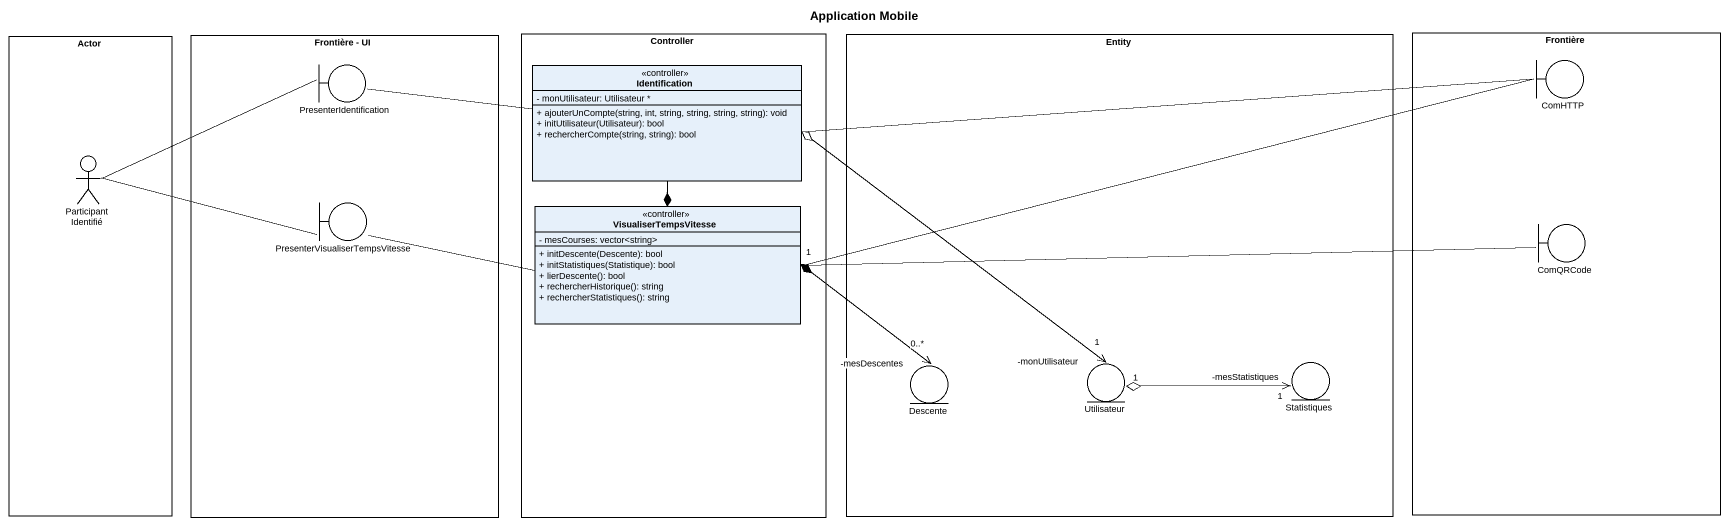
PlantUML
@startuml
title Application Mobile
allowmixing
hide circle
hide empty members
skinparam classAttributeIconSize 0
rectangle Controller {
  class Identification <<controller>> {
    - monUtilisateur: Utilisateur *
    + ajouterUnCompte(string, int, string, string, string, string): void
    + initUtilisateur(Utilisateur): bool
    + rechercherCompte(string, string): bool
  }
  class VisualiserTempsVitesse <<controller>> {
    - mesCourses: vector<string>
    + initDescente(Descente): bool
    + initStatistiques(Statistique): bool
    + lierDescente(): bool
    + rechercherHistorique(): string
    + rechercherStatistiques(): string
  }
}
rectangle "Entity" as Entity_ {
  entity Descente
  entity Utilisateur
  entity Statistiques
}
rectangle Frontière {
  boundary ComHTTP
  boundary ComQRCode
}
rectangle "Actor" as Actor_ {
  actor "Participant Identifié" as Participant_Identifié
}
rectangle "Frontière - UI" as Frontière_UI {
  boundary PresenterIdentification
  boundary "PresenterVisualiserTempsVitesse" as PresenterVisualiserTempsVite
}
PresenterIdentification -right- Identification
Identification -right- ComHTTP
Identification --* VisualiserTempsVitesse
Participant_Identifié -right- PresenterIdentification
Participant_Identifié -right- PresenterVisualiserTempsVite
PresenterVisualiserTempsVite -right- VisualiserTempsVitesse
VisualiserTempsVitesse -right- ComHTTP
VisualiserTempsVitesse -right- ComQRCode
Descente "-mesDescentes\n0..*" <-up-* "1" VisualiserTempsVitesse
Utilisateur "-monUtilisateur\n1" <-up-o Identification
Statistiques "-mesStatistiques\n1" <-left-o "1" Utilisateur
@enduml
